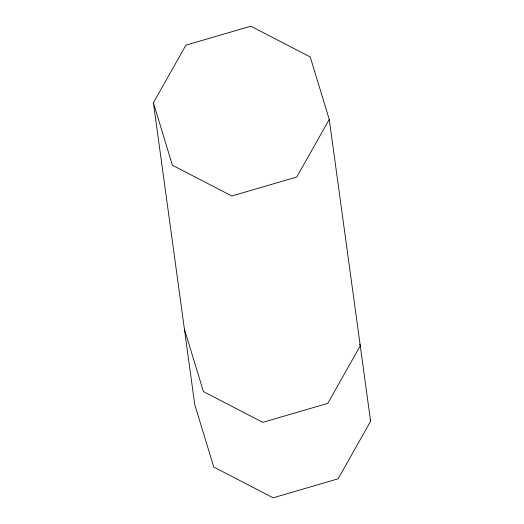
<?xml version="1.0" encoding="UTF-8"?>
<svg xmlns="http://www.w3.org/2000/svg" width="524" height="524" viewBox="0 0 524 524"><rect width="100%" height="100%" fill="white"/><g stroke="black" fill="none" stroke-linecap="round" stroke-linejoin="round"><path stroke-width="0.79" d="M153.401 102.763L185.889 45.175L250.858 26.2L310.241 56.959L329.255 119.426L370.599 421.237L338.111 478.825L273.142 497.8L213.759 467.041L194.745 404.574L153.401 102.763L172.416 165.23L231.804 195.989L296.767 177.014L329.255 119.426M359.785 344.222L360.263 345.788L327.775 403.375L262.806 422.344L203.423 391.592L184.409 329.124M370.121 419.678L370.599 421.237"/></g></svg>
